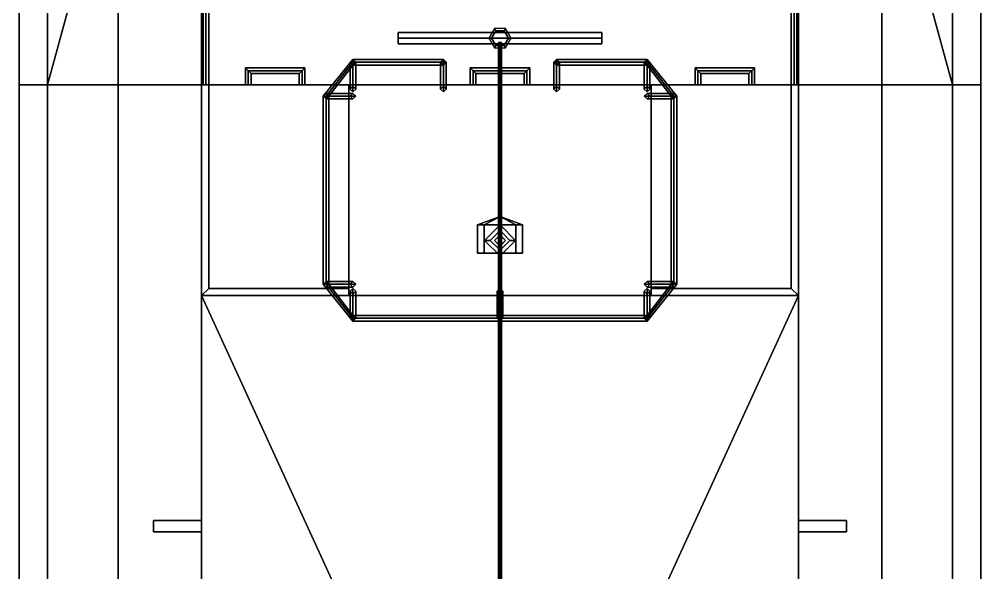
# Model space of a CAD drawing. Extents: x -3.4 to 3.4, y -22.9 to 23.6.
# Drawn here: x -3.4 to 3.4, y 7.05 to 10.96 of the extents above; entities that cross this region are included whole.
import ezdxf

# ---------------------------------------------------------------- set-up
doc = ezdxf.new("R2010")
doc.units = 0
doc.layers.get('0').update_dxf_attribs({"linetype": 'CONTINUOUS'})
doc.layers.add('SUPERSTRUCTURE', color=3, linetype='CONTINUOUS')

msp = doc.modelspace()

# ---------------------------------------------------------------- linework, layer by layer
for points in [[(-3.2, 22.79, 1.36), (-3.2, 10.5, 0.58), (-3.4, 10.5, 0.58), (-3.4, 22.79, 1.36)], [(-3.4, 22.79, 1.56), (-3.4, 10.5, 0.78), (-3.2, 10.5, 0.78), (-3.2, 22.79, 1.56)], [(-3.4, 22.79, 1.36), (-3.4, 10.5, 0.58), (-3.4, 10.5, 0.78), (-3.4, 22.79, 1.56)], [(-3.2, 22.79), (-3.2, 10.5), (-3.2, 10.5, 0.58), (-3.2, 22.79, 1.36)], [(-3.2, 22.79, 1.6), (-3.2, 10.5, 0.82), (-2.11, 10.5, 0.82), (-2.11, 22.79, 1.6)], [(-3.2, 10.5, -1.26), (-3.2, 10.5), (-3.2, 22.79)], [(-3.2, 22.79), (-2.7, 12.33, -1.51), (-3.2, 10.5, -1.26)], [(-3.2, 22.79, 1.56), (-3.2, 10.5, 0.78), (-3.2, 10.5, 0.82), (-3.2, 22.79, 1.6)], [(2.11, 22.79, 1.6), (2.11, 10.5, 0.82), (3.2, 10.5, 0.82), (3.2, 22.79, 1.6)], [(3.2, 22.79), (3.2, 10.5, -1.26), (2.7, 12.33, -1.51), (3.2, 22.79)], [(3.2, 10.5, 0.58), (3.2, 10.5), (3.2, 22.79), (3.2, 22.79, 1.36)], [(3.4, 22.79, 1.36), (3.4, 10.5, 0.58), (3.2, 10.5, 0.58), (3.2, 22.79, 1.36)], [(3.2, 22.79, 1.56), (3.2, 10.5, 0.78), (3.4, 10.5, 0.78), (3.4, 22.79, 1.56)], [(3.2, 22.79), (3.2, 10.5), (3.2, 10.5, -1.26), (3.2, 22.79)], [(3.2, 22.79, 1.6), (3.2, 10.5, 0.82), (3.2, 10.5, 0.78), (3.2, 22.79, 1.56)], [(3.4, 10.5, 0.78), (3.4, 10.5, 0.58), (3.4, 22.79, 1.36), (3.4, 22.79, 1.56)], [(-2.08, 10.5, 3.02), (-2.1, 10.5, 3.04), (-2.1, 15.14, 3.04), (-2.08, 15.14, 3.02)], [(-2.1, 10.5, 3.04), (-2.08, 10.5, 3.06), (-2.08, 15.14, 3.06), (-2.1, 15.14, 3.04)], [(-2.06, 10.5, 3.04), (-2.08, 10.5, 3.02), (-2.08, 15.14, 3.02), (-2.06, 15.14, 3.04)], [(-2.08, 10.5, 3.06), (-2.06, 10.5, 3.04), (-2.06, 15.14, 3.04), (-2.08, 15.14, 3.06)], [(2.08, 10.5, 3.02), (2.06, 10.5, 3.04), (2.06, 15.14, 3.04), (2.08, 15.14, 3.02)], [(2.06, 10.5, 3.04), (2.08, 10.5, 3.06), (2.08, 15.14, 3.06), (2.06, 15.14, 3.04)], [(2.1, 10.5, 3.04), (2.08, 10.5, 3.02), (2.08, 15.14, 3.02), (2.1, 15.14, 3.04)], [(2.08, 10.5, 3.06), (2.1, 10.5, 3.04), (2.1, 15.14, 3.04), (2.08, 15.14, 3.06)], [(-2.7, 12.33, -1.51), (-2.7, -7.18, -1.51), (-3.2, -7.19, -1.26), (-3.2, 10.5, -1.26)], [(2.7, 12.33, -1.51), (2.7, -7.18, -1.51), (-2.7, -7.18, -1.51), (-2.7, 12.33, -1.51)], [(3.2, 10.5, -1.26), (3.2, -7.19, -1.26), (2.7, -7.18, -1.51), (2.7, 12.33, -1.51)], [(-0.04, 10.8993, 2.13), (-0.08, 10.83, 2.13), (-0.06, 10.83, 8.07), (-0.03, 10.882, 8.07)], [(0.03, 10.882, 8.07), (-0.03, 10.882, 8.07), (-0.06, 10.83, 8.07), (0.06, 10.83, 8.07)], [(0.04, 10.8993, 2.13), (-0.04, 10.8993, 2.13), (-0.03, 10.882, 8.07), (0.03, 10.882, 8.07)], [(0.08, 10.83, 2.13), (0.04, 10.8993, 2.13), (0.03, 10.882, 8.07), (0.06, 10.83, 8.07)], [(0.72, 10.83, 6.98), (0.72, 10.87, 6.94), (-0.72, 10.87, 6.94), (-0.72, 10.83, 6.98)], [(0.72, 10.87, 6.94), (0.72, 10.83, 6.9), (-0.72, 10.83, 6.9), (-0.72, 10.87, 6.94)], [(-0.72, 10.83, 6.98), (-0.72, 10.87, 6.94), (-0.72, 10.83, 6.9), (-0.72, 10.79, 6.94)], [(0.72, 10.79, 6.94), (0.72, 10.83, 6.98), (-0.72, 10.83, 6.98), (-0.72, 10.79, 6.94)], [(0.72, 10.83, 6.9), (0.72, 10.79, 6.94), (-0.72, 10.79, 6.94), (-0.72, 10.83, 6.9)], [(-0.08, 10.83, 2.13), (-0.04, 10.7607, 2.13), (-0.03, 10.778, 8.07), (-0.06, 10.83, 8.07)], [(0.06, 10.83, 8.07), (-0.06, 10.83, 8.07), (-0.03, 10.778, 8.07), (0.03, 10.778, 8.07)], [(0.04, 10.7607, 2.13), (0.08, 10.83, 2.13), (0.06, 10.83, 8.07), (0.03, 10.778, 8.07)], [(0.72, 10.79, 6.94), (0.72, 10.83, 6.9), (0.72, 10.87, 6.94), (0.72, 10.83, 6.98)], [(-0.04, 10.7607, 2.13), (0.04, 10.7607, 2.13), (0.03, 10.778, 8.07), (-0.03, 10.778, 8.07)], [(0, 10.8, 7.27), (-0.01, 10.8, 7.26), (-0.01, 1.5, 4.4), (0, 1.5, 4.41)], [(-0.01, 10.8, 7.26), (0, 10.8, 7.25), (0, 1.5, 4.39), (-0.01, 1.5, 4.4)], [(0.01, 10.8, 7.26), (0, 10.8, 7.27), (0, 1.5, 4.41), (0.01, 1.5, 4.4)], [(0, 10.8, 7.25), (0.01, 10.8, 7.26), (0.01, 1.5, 4.4), (0, 1.5, 4.39)], [(-1.04, 10.66, 4.65), (-1.04, 10.68, 4.63), (-1.25, 10.42, 4.63), (-1.23, 10.42, 4.65)], [(-1.04, 10.68, 4.63), (-1.04, 10.66, 4.61), (-1.23, 10.42, 4.61), (-1.25, 10.42, 4.63)], [(-1.04, 10.66, 5.11), (-1.04, 10.68, 5.09), (-1.25, 10.42, 5.09), (-1.23, 10.42, 5.11)], [(-1.04, 10.68, 5.09), (-1.04, 10.66, 5.07), (-1.23, 10.42, 5.07), (-1.25, 10.42, 5.09)], [(-1.04, 10.68, 4.31), (-1.06, 10.66, 4.31), (-1.06, 10.66, 5.09), (-1.04, 10.68, 5.09)], [(-1.04, 10.49, 4.03), (-1.06, 10.47, 4.03), (-1.06, 10.66, 4.31), (-1.04, 10.68, 4.31)], [(-1.02, 10.66, 4.31), (-1.04, 10.68, 4.31), (-1.04, 10.68, 5.09), (-1.02, 10.66, 5.09)], [(-0.42, 10.66, 4.65), (-0.4, 10.68, 4.63), (-1.04, 10.68, 4.63), (-1.04, 10.66, 4.65)], [(-0.4, 10.68, 4.63), (-0.42, 10.66, 4.61), (-1.04, 10.66, 4.61), (-1.04, 10.68, 4.63)], [(-1.02, 10.47, 4.03), (-1.04, 10.49, 4.03), (-1.04, 10.68, 4.31), (-1.02, 10.66, 4.31)], [(-0.38, 10.66, 5.11), (-0.4, 10.68, 5.09), (-1.04, 10.68, 5.09), (-1.04, 10.66, 5.11)], [(-0.4, 10.68, 5.09), (-0.42, 10.66, 5.07), (-1.04, 10.66, 5.07), (-1.04, 10.68, 5.09)], [(-0.4, 10.68, 4.31), (-0.42, 10.66, 4.31), (-0.42, 10.66, 5.07), (-0.4, 10.68, 5.09)], [(-0.4, 10.49, 4.03), (-0.42, 10.47, 4.03), (-0.42, 10.66, 4.31), (-0.4, 10.68, 4.31)], [(-0.38, 10.66, 4.31), (-0.4, 10.68, 4.31), (-0.4, 10.68, 5.09), (-0.38, 10.66, 5.11)], [(-0.38, 10.47, 4.03), (-0.4, 10.49, 4.03), (-0.4, 10.68, 4.31), (-0.38, 10.66, 4.31)], [(0.4, 10.68, 4.31), (0.38, 10.66, 4.31), (0.38, 10.66, 5.11), (0.4, 10.68, 5.09)], [(0.4, 10.49, 4.03), (0.38, 10.47, 4.03), (0.38, 10.66, 4.31), (0.4, 10.68, 4.31)], [(1.04, 10.66, 5.11), (1.04, 10.68, 5.09), (0.4, 10.68, 5.09), (0.38, 10.66, 5.11)], [(0.42, 10.66, 4.31), (0.4, 10.68, 4.31), (0.4, 10.68, 5.09), (0.42, 10.66, 5.07)], [(1.04, 10.66, 4.65), (1.04, 10.68, 4.63), (0.4, 10.68, 4.63), (0.42, 10.66, 4.65)], [(1.04, 10.68, 4.63), (1.04, 10.66, 4.61), (0.42, 10.66, 4.61), (0.4, 10.68, 4.63)], [(0.42, 10.47, 4.03), (0.4, 10.49, 4.03), (0.4, 10.68, 4.31), (0.42, 10.66, 4.31)], [(1.04, 10.68, 5.09), (1.04, 10.66, 5.07), (0.42, 10.66, 5.07), (0.4, 10.68, 5.09)], [(1.04, 10.68, 4.31), (1.02, 10.66, 4.31), (1.02, 10.66, 5.09), (1.04, 10.68, 5.09)], [(1.04, 10.49, 4.03), (1.02, 10.47, 4.03), (1.02, 10.66, 4.31), (1.04, 10.68, 4.31)], [(1.06, 10.66, 4.31), (1.04, 10.68, 4.31), (1.04, 10.68, 5.09), (1.06, 10.66, 5.09)], [(1.04, 10.66, 4.61), (1.04, 10.68, 4.63), (1.25, 10.42, 4.63), (1.23, 10.42, 4.61)], [(1.04, 10.68, 4.63), (1.04, 10.66, 4.65), (1.23, 10.42, 4.65), (1.25, 10.42, 4.63)], [(1.06, 10.47, 4.03), (1.04, 10.49, 4.03), (1.04, 10.68, 4.31), (1.06, 10.66, 4.31)], [(1.04, 10.66, 5.07), (1.04, 10.68, 5.09), (1.25, 10.42, 5.09), (1.23, 10.42, 5.07)], [(1.04, 10.68, 5.09), (1.04, 10.66, 5.11), (1.23, 10.42, 5.11), (1.25, 10.42, 5.09)], [(-1.4, 10.6, 2.55), (-1.38, 10.62, 2.53), (-1.8, 10.62, 2.53), (-1.78, 10.6, 2.55)], [(-1.38, 10.62, 2.53), (-1.4, 10.6, 2.51), (-1.78, 10.6, 2.51), (-1.8, 10.62, 2.53)], [(-1.78, 10.6, 2.55), (-1.8, 10.62, 2.53), (-1.8, 10.5, 2.53), (-1.78, 10.5, 2.55)], [(-1.8, 10.62, 2.53), (-1.78, 10.6, 2.51), (-1.78, 10.5, 2.51), (-1.8, 10.5, 2.53)], [(-1.78, 10.6, 2.35), (-1.8, 10.62, 2.33), (-1.8, 10.5, 2.33), (-1.78, 10.5, 2.35)], [(-1.8, 10.62, 2.33), (-1.78, 10.6, 2.31), (-1.78, 10.5, 2.31), (-1.8, 10.5, 2.33)], [(-1.4, 10.6, 2.35), (-1.38, 10.62, 2.33), (-1.8, 10.62, 2.33), (-1.78, 10.6, 2.35)], [(-1.38, 10.62, 2.33), (-1.4, 10.6, 2.31), (-1.78, 10.6, 2.31), (-1.8, 10.62, 2.33)], [(-1.78, 10.6, 2.75), (-1.8, 10.62, 2.73), (-1.8, 10.5, 2.73), (-1.78, 10.5, 2.75)], [(-1.8, 10.62, 2.73), (-1.78, 10.6, 2.71), (-1.78, 10.5, 2.71), (-1.8, 10.5, 2.73)], [(-1.4, 10.6, 2.75), (-1.38, 10.62, 2.73), (-1.8, 10.62, 2.73), (-1.78, 10.6, 2.75)], [(-1.38, 10.62, 2.73), (-1.4, 10.6, 2.71), (-1.78, 10.6, 2.71), (-1.8, 10.62, 2.73)], [(-1.4, 10.6, 2.51), (-1.38, 10.62, 2.53), (-1.38, 10.5, 2.53), (-1.4, 10.5, 2.51)], [(-1.38, 10.62, 2.53), (-1.4, 10.6, 2.55), (-1.4, 10.5, 2.55), (-1.38, 10.5, 2.53)], [(-1.4, 10.6, 2.31), (-1.38, 10.62, 2.33), (-1.38, 10.5, 2.33), (-1.4, 10.5, 2.31)], [(-1.38, 10.62, 2.33), (-1.4, 10.6, 2.35), (-1.4, 10.5, 2.35), (-1.38, 10.5, 2.33)], [(-1.4, 10.6, 2.71), (-1.38, 10.62, 2.73), (-1.38, 10.5, 2.73), (-1.4, 10.5, 2.71)], [(-1.38, 10.62, 2.73), (-1.4, 10.6, 2.75), (-1.4, 10.5, 2.75), (-1.38, 10.5, 2.73)], [(-1.04, 10.66, 4.61), (-1.04, 10.64, 4.63), (-1.21, 10.42, 4.63), (-1.23, 10.42, 4.61)], [(-1.04, 10.64, 4.63), (-1.04, 10.66, 4.65), (-1.23, 10.42, 4.65), (-1.21, 10.42, 4.63)], [(-1.04, 10.66, 5.07), (-1.04, 10.64, 5.09), (-1.21, 10.42, 5.09), (-1.23, 10.42, 5.07)], [(-1.04, 10.64, 5.09), (-1.04, 10.66, 5.11), (-1.23, 10.42, 5.11), (-1.21, 10.42, 5.09)], [(-1.06, 10.66, 4.31), (-1.04, 10.64, 4.31), (-1.04, 10.64, 5.09), (-1.06, 10.66, 5.09)], [(-1.06, 10.47, 4.03), (-1.04, 10.45, 4.03), (-1.04, 10.64, 4.31), (-1.06, 10.66, 4.31)], [(-1.04, 10.64, 4.31), (-1.02, 10.66, 4.31), (-1.02, 10.66, 5.09), (-1.04, 10.64, 5.09)], [(-0.42, 10.66, 4.61), (-0.4, 10.64, 4.63), (-1.04, 10.64, 4.63), (-1.04, 10.66, 4.61)], [(-0.4, 10.64, 4.63), (-0.42, 10.66, 4.65), (-1.04, 10.66, 4.65), (-1.04, 10.64, 4.63)], [(-1.04, 10.45, 4.03), (-1.02, 10.47, 4.03), (-1.02, 10.66, 4.31), (-1.04, 10.64, 4.31)], [(-0.42, 10.66, 5.07), (-0.4, 10.64, 5.09), (-1.04, 10.64, 5.09), (-1.04, 10.66, 5.07)], [(-0.4, 10.64, 5.09), (-0.38, 10.66, 5.11), (-1.04, 10.66, 5.11), (-1.04, 10.64, 5.09)], [(-0.42, 10.66, 4.31), (-0.4, 10.64, 4.31), (-0.4, 10.64, 5.09), (-0.42, 10.66, 5.07)], [(-0.42, 10.47, 4.03), (-0.4, 10.45, 4.03), (-0.4, 10.64, 4.31), (-0.42, 10.66, 4.31)], [(-0.4, 10.64, 4.31), (-0.38, 10.66, 4.31), (-0.38, 10.66, 5.11), (-0.4, 10.64, 5.09)], [(-0.4, 10.45, 4.03), (-0.38, 10.47, 4.03), (-0.38, 10.66, 4.31), (-0.4, 10.64, 4.31)], [(0.21, 10.62, 2.53), (0.19, 10.6, 2.51), (-0.19, 10.6, 2.51), (-0.21, 10.62, 2.53)], [(-0.21, 10.62, 2.53), (-0.19, 10.6, 2.51), (-0.19, 10.5, 2.51), (-0.21, 10.5, 2.53)], [(0.21, 10.62, 2.33), (0.19, 10.6, 2.31), (-0.19, 10.6, 2.31), (-0.21, 10.62, 2.33)], [(0.19, 10.6, 2.35), (0.21, 10.62, 2.33), (-0.21, 10.62, 2.33), (-0.19, 10.6, 2.35)], [(-0.21, 10.62, 2.33), (-0.19, 10.6, 2.31), (-0.19, 10.5, 2.31), (-0.21, 10.5, 2.33)], [(-0.19, 10.6, 2.35), (-0.21, 10.62, 2.33), (-0.21, 10.5, 2.33), (-0.19, 10.5, 2.35)], [(0.21, 10.62, 2.73), (0.19, 10.6, 2.71), (-0.19, 10.6, 2.71), (-0.21, 10.62, 2.73)], [(0.19, 10.6, 2.75), (0.21, 10.62, 2.73), (-0.21, 10.62, 2.73), (-0.19, 10.6, 2.75)], [(0.19, 10.6, 2.55), (0.21, 10.62, 2.53), (-0.21, 10.62, 2.53), (-0.19, 10.6, 2.55)], [(-0.21, 10.62, 2.73), (-0.19, 10.6, 2.71), (-0.19, 10.5, 2.71), (-0.21, 10.5, 2.73)], [(-0.19, 10.6, 2.75), (-0.21, 10.62, 2.73), (-0.21, 10.5, 2.73), (-0.19, 10.5, 2.75)], [(-0.19, 10.6, 2.55), (-0.21, 10.62, 2.53), (-0.21, 10.5, 2.53), (-0.19, 10.5, 2.55)], [(-0.21, 10.62, 3.13), (-0.19, 10.6, 3.11), (-0.19, 10.5, 3.11), (-0.21, 10.5, 3.13)], [(0.21, 10.62, 3.13), (0.19, 10.6, 3.11), (-0.19, 10.6, 3.11), (-0.21, 10.62, 3.13)], [(-0.19, 10.6, 2.95), (-0.21, 10.62, 2.93), (-0.21, 10.5, 2.93), (-0.19, 10.5, 2.95)], [(-0.21, 10.62, 2.93), (-0.19, 10.6, 2.91), (-0.19, 10.5, 2.91), (-0.21, 10.5, 2.93)], [(0.19, 10.6, 2.95), (0.21, 10.62, 2.93), (-0.21, 10.62, 2.93), (-0.19, 10.6, 2.95)], [(0.21, 10.62, 2.93), (0.19, 10.6, 2.91), (-0.19, 10.6, 2.91), (-0.21, 10.62, 2.93)], [(-0.19, 10.6, 3.15), (-0.21, 10.62, 3.13), (-0.21, 10.5, 3.13), (-0.19, 10.5, 3.15)], [(-0.19, 10.6, 3.35), (-0.21, 10.62, 3.33), (-0.21, 10.5, 3.33), (-0.19, 10.5, 3.35)], [(-0.21, 10.62, 3.33), (-0.19, 10.6, 3.31), (-0.19, 10.5, 3.31), (-0.21, 10.5, 3.33)], [(0.19, 10.6, 3.15), (0.21, 10.62, 3.13), (-0.21, 10.62, 3.13), (-0.19, 10.6, 3.15)], [(0.19, 10.6, 3.35), (0.21, 10.62, 3.33), (-0.21, 10.62, 3.33), (-0.19, 10.6, 3.35)], [(0.21, 10.62, 3.33), (0.19, 10.6, 3.31), (-0.19, 10.6, 3.31), (-0.21, 10.62, 3.33)], [(0.21, 10.62, 3.93), (0.19, 10.6, 3.91), (-0.19, 10.6, 3.91), (-0.21, 10.62, 3.93)], [(0.19, 10.6, 3.95), (0.21, 10.62, 3.93), (-0.21, 10.62, 3.93), (-0.19, 10.6, 3.95)], [(0.19, 10.6, 3.75), (0.21, 10.62, 3.73), (-0.21, 10.62, 3.73), (-0.19, 10.6, 3.75)], [(-0.21, 10.62, 3.93), (-0.19, 10.6, 3.91), (-0.19, 10.5, 3.91), (-0.21, 10.5, 3.93)], [(-0.19, 10.6, 3.95), (-0.21, 10.62, 3.93), (-0.21, 10.5, 3.93), (-0.19, 10.5, 3.95)], [(-0.19, 10.6, 3.75), (-0.21, 10.62, 3.73), (-0.21, 10.5, 3.73), (-0.19, 10.5, 3.75)], [(0.21, 10.62, 3.53), (0.19, 10.6, 3.51), (-0.19, 10.6, 3.51), (-0.21, 10.62, 3.53)], [(0.19, 10.6, 3.55), (0.21, 10.62, 3.53), (-0.21, 10.62, 3.53), (-0.19, 10.6, 3.55)], [(-0.21, 10.62, 3.53), (-0.19, 10.6, 3.51), (-0.19, 10.5, 3.51), (-0.21, 10.5, 3.53)], [(-0.19, 10.6, 3.55), (-0.21, 10.62, 3.53), (-0.21, 10.5, 3.53), (-0.19, 10.5, 3.55)], [(0.21, 10.62, 3.73), (0.19, 10.6, 3.71), (-0.19, 10.6, 3.71), (-0.21, 10.62, 3.73)], [(-0.21, 10.62, 3.73), (-0.19, 10.6, 3.71), (-0.19, 10.5, 3.71), (-0.21, 10.5, 3.73)], [(0.19, 10.6, 2.51), (0.21, 10.62, 2.53), (0.21, 10.5, 2.53), (0.19, 10.5, 2.51)], [(0.21, 10.62, 2.33), (0.19, 10.6, 2.35), (0.19, 10.5, 2.35), (0.21, 10.5, 2.33)], [(0.19, 10.6, 2.31), (0.21, 10.62, 2.33), (0.21, 10.5, 2.33), (0.19, 10.5, 2.31)], [(0.21, 10.62, 2.73), (0.19, 10.6, 2.75), (0.19, 10.5, 2.75), (0.21, 10.5, 2.73)], [(0.19, 10.6, 2.71), (0.21, 10.62, 2.73), (0.21, 10.5, 2.73), (0.19, 10.5, 2.71)], [(0.21, 10.62, 2.53), (0.19, 10.6, 2.55), (0.19, 10.5, 2.55), (0.21, 10.5, 2.53)], [(0.19, 10.6, 3.11), (0.21, 10.62, 3.13), (0.21, 10.5, 3.13), (0.19, 10.5, 3.11)], [(0.19, 10.6, 2.91), (0.21, 10.62, 2.93), (0.21, 10.5, 2.93), (0.19, 10.5, 2.91)], [(0.21, 10.62, 2.93), (0.19, 10.6, 2.95), (0.19, 10.5, 2.95), (0.21, 10.5, 2.93)], [(0.21, 10.62, 3.13), (0.19, 10.6, 3.15), (0.19, 10.5, 3.15), (0.21, 10.5, 3.13)], [(0.19, 10.6, 3.31), (0.21, 10.62, 3.33), (0.21, 10.5, 3.33), (0.19, 10.5, 3.31)], [(0.21, 10.62, 3.33), (0.19, 10.6, 3.35), (0.19, 10.5, 3.35), (0.21, 10.5, 3.33)], [(0.21, 10.62, 3.93), (0.19, 10.6, 3.95), (0.19, 10.5, 3.95), (0.21, 10.5, 3.93)], [(0.19, 10.6, 3.91), (0.21, 10.62, 3.93), (0.21, 10.5, 3.93), (0.19, 10.5, 3.91)], [(0.21, 10.62, 3.73), (0.19, 10.6, 3.75), (0.19, 10.5, 3.75), (0.21, 10.5, 3.73)], [(0.21, 10.62, 3.53), (0.19, 10.6, 3.55), (0.19, 10.5, 3.55), (0.21, 10.5, 3.53)], [(0.19, 10.6, 3.51), (0.21, 10.62, 3.53), (0.21, 10.5, 3.53), (0.19, 10.5, 3.51)], [(0.19, 10.6, 3.71), (0.21, 10.62, 3.73), (0.21, 10.5, 3.73), (0.19, 10.5, 3.71)], [(0.38, 10.66, 4.31), (0.4, 10.64, 4.31), (0.4, 10.64, 5.09), (0.38, 10.66, 5.11)], [(0.38, 10.47, 4.03), (0.4, 10.45, 4.03), (0.4, 10.64, 4.31), (0.38, 10.66, 4.31)], [(1.04, 10.64, 5.09), (1.04, 10.66, 5.11), (0.38, 10.66, 5.11), (0.4, 10.64, 5.09)], [(0.4, 10.64, 4.31), (0.42, 10.66, 4.31), (0.42, 10.66, 5.07), (0.4, 10.64, 5.09)], [(1.04, 10.66, 4.61), (1.04, 10.64, 4.63), (0.4, 10.64, 4.63), (0.42, 10.66, 4.61)], [(1.04, 10.64, 4.63), (1.04, 10.66, 4.65), (0.42, 10.66, 4.65), (0.4, 10.64, 4.63)], [(0.4, 10.45, 4.03), (0.42, 10.47, 4.03), (0.42, 10.66, 4.31), (0.4, 10.64, 4.31)], [(1.04, 10.66, 5.07), (1.04, 10.64, 5.09), (0.4, 10.64, 5.09), (0.42, 10.66, 5.07)], [(1.02, 10.66, 4.31), (1.04, 10.64, 4.31), (1.04, 10.64, 5.09), (1.02, 10.66, 5.09)], [(1.02, 10.47, 4.03), (1.04, 10.45, 4.03), (1.04, 10.64, 4.31), (1.02, 10.66, 4.31)], [(1.04, 10.64, 4.31), (1.06, 10.66, 4.31), (1.06, 10.66, 5.09), (1.04, 10.64, 5.09)], [(1.04, 10.66, 4.65), (1.04, 10.64, 4.63), (1.21, 10.42, 4.63), (1.23, 10.42, 4.65)], [(1.04, 10.64, 4.63), (1.04, 10.66, 4.61), (1.23, 10.42, 4.61), (1.21, 10.42, 4.63)], [(1.04, 10.45, 4.03), (1.06, 10.47, 4.03), (1.06, 10.66, 4.31), (1.04, 10.64, 4.31)], [(1.04, 10.66, 5.11), (1.04, 10.64, 5.09), (1.21, 10.42, 5.09), (1.23, 10.42, 5.11)], [(1.04, 10.64, 5.09), (1.04, 10.66, 5.07), (1.23, 10.42, 5.07), (1.21, 10.42, 5.09)], [(1.4, 10.6, 2.55), (1.38, 10.62, 2.53), (1.38, 10.5, 2.53), (1.4, 10.5, 2.55)], [(1.38, 10.62, 2.53), (1.4, 10.6, 2.51), (1.4, 10.5, 2.51), (1.38, 10.5, 2.53)], [(1.78, 10.6, 2.55), (1.8, 10.62, 2.53), (1.38, 10.62, 2.53), (1.4, 10.6, 2.55)], [(1.8, 10.62, 2.53), (1.78, 10.6, 2.51), (1.4, 10.6, 2.51), (1.38, 10.62, 2.53)], [(1.78, 10.6, 2.35), (1.8, 10.62, 2.33), (1.38, 10.62, 2.33), (1.4, 10.6, 2.35)], [(1.8, 10.62, 2.33), (1.78, 10.6, 2.31), (1.4, 10.6, 2.31), (1.38, 10.62, 2.33)], [(1.4, 10.6, 2.35), (1.38, 10.62, 2.33), (1.38, 10.5, 2.33), (1.4, 10.5, 2.35)], [(1.38, 10.62, 2.33), (1.4, 10.6, 2.31), (1.4, 10.5, 2.31), (1.38, 10.5, 2.33)], [(1.78, 10.6, 2.75), (1.8, 10.62, 2.73), (1.38, 10.62, 2.73), (1.4, 10.6, 2.75)], [(1.8, 10.62, 2.73), (1.78, 10.6, 2.71), (1.4, 10.6, 2.71), (1.38, 10.62, 2.73)], [(1.4, 10.6, 2.75), (1.38, 10.62, 2.73), (1.38, 10.5, 2.73), (1.4, 10.5, 2.75)], [(1.38, 10.62, 2.73), (1.4, 10.6, 2.71), (1.4, 10.5, 2.71), (1.38, 10.5, 2.73)], [(1.78, 10.6, 2.51), (1.8, 10.62, 2.53), (1.8, 10.5, 2.53), (1.78, 10.5, 2.51)], [(1.8, 10.62, 2.53), (1.78, 10.6, 2.55), (1.78, 10.5, 2.55), (1.8, 10.5, 2.53)], [(1.78, 10.6, 2.31), (1.8, 10.62, 2.33), (1.8, 10.5, 2.33), (1.78, 10.5, 2.31)], [(1.8, 10.62, 2.33), (1.78, 10.6, 2.35), (1.78, 10.5, 2.35), (1.8, 10.5, 2.33)], [(1.78, 10.6, 2.71), (1.8, 10.62, 2.73), (1.8, 10.5, 2.73), (1.78, 10.5, 2.71)], [(1.8, 10.62, 2.73), (1.78, 10.6, 2.75), (1.78, 10.5, 2.75), (1.8, 10.5, 2.73)], [(-1.42, 10.58, 2.53), (-1.4, 10.6, 2.55), (-1.78, 10.6, 2.55), (-1.76, 10.58, 2.53)], [(-1.4, 10.6, 2.51), (-1.42, 10.58, 2.53), (-1.76, 10.58, 2.53), (-1.78, 10.6, 2.51)], [(-1.76, 10.58, 2.53), (-1.78, 10.6, 2.55), (-1.78, 10.5, 2.55), (-1.76, 10.5, 2.53)], [(-1.78, 10.6, 2.51), (-1.76, 10.58, 2.53), (-1.76, 10.5, 2.53), (-1.78, 10.5, 2.51)], [(-1.76, 10.58, 2.33), (-1.78, 10.6, 2.35), (-1.78, 10.5, 2.35), (-1.76, 10.5, 2.33)], [(-1.78, 10.6, 2.31), (-1.76, 10.58, 2.33), (-1.76, 10.5, 2.33), (-1.78, 10.5, 2.31)], [(-1.42, 10.58, 2.33), (-1.4, 10.6, 2.35), (-1.78, 10.6, 2.35), (-1.76, 10.58, 2.33)], [(-1.4, 10.6, 2.31), (-1.42, 10.58, 2.33), (-1.76, 10.58, 2.33), (-1.78, 10.6, 2.31)], [(-1.76, 10.58, 2.73), (-1.78, 10.6, 2.75), (-1.78, 10.5, 2.75), (-1.76, 10.5, 2.73)], [(-1.78, 10.6, 2.71), (-1.76, 10.58, 2.73), (-1.76, 10.5, 2.73), (-1.78, 10.5, 2.71)], [(-1.42, 10.58, 2.73), (-1.4, 10.6, 2.75), (-1.78, 10.6, 2.75), (-1.76, 10.58, 2.73)], [(-1.4, 10.6, 2.71), (-1.42, 10.58, 2.73), (-1.76, 10.58, 2.73), (-1.78, 10.6, 2.71)], [(-1.42, 10.58, 2.53), (-1.4, 10.6, 2.51), (-1.4, 10.5, 2.51), (-1.42, 10.5, 2.53)], [(-1.4, 10.6, 2.55), (-1.42, 10.58, 2.53), (-1.42, 10.5, 2.53), (-1.4, 10.5, 2.55)], [(-1.42, 10.58, 2.33), (-1.4, 10.6, 2.31), (-1.4, 10.5, 2.31), (-1.42, 10.5, 2.33)], [(-1.4, 10.6, 2.35), (-1.42, 10.58, 2.33), (-1.42, 10.5, 2.33), (-1.4, 10.5, 2.35)], [(-1.42, 10.58, 2.73), (-1.4, 10.6, 2.71), (-1.4, 10.5, 2.71), (-1.42, 10.5, 2.73)], [(-1.4, 10.6, 2.75), (-1.42, 10.58, 2.73), (-1.42, 10.5, 2.73), (-1.4, 10.5, 2.75)], [(0.19, 10.6, 2.51), (0.17, 10.58, 2.53), (-0.17, 10.58, 2.53), (-0.19, 10.6, 2.51)], [(-0.19, 10.6, 2.51), (-0.17, 10.58, 2.53), (-0.17, 10.5, 2.53), (-0.19, 10.5, 2.51)], [(0.19, 10.6, 2.31), (0.17, 10.58, 2.33), (-0.17, 10.58, 2.33), (-0.19, 10.6, 2.31)], [(0.17, 10.58, 2.33), (0.19, 10.6, 2.35), (-0.19, 10.6, 2.35), (-0.17, 10.58, 2.33)], [(-0.19, 10.6, 2.31), (-0.17, 10.58, 2.33), (-0.17, 10.5, 2.33), (-0.19, 10.5, 2.31)], [(-0.17, 10.58, 2.33), (-0.19, 10.6, 2.35), (-0.19, 10.5, 2.35), (-0.17, 10.5, 2.33)], [(0.19, 10.6, 2.71), (0.17, 10.58, 2.73), (-0.17, 10.58, 2.73), (-0.19, 10.6, 2.71)], [(0.17, 10.58, 2.73), (0.19, 10.6, 2.75), (-0.19, 10.6, 2.75), (-0.17, 10.58, 2.73)], [(0.17, 10.58, 2.53), (0.19, 10.6, 2.55), (-0.19, 10.6, 2.55), (-0.17, 10.58, 2.53)], [(-0.19, 10.6, 2.71), (-0.17, 10.58, 2.73), (-0.17, 10.5, 2.73), (-0.19, 10.5, 2.71)], [(-0.17, 10.58, 2.73), (-0.19, 10.6, 2.75), (-0.19, 10.5, 2.75), (-0.17, 10.5, 2.73)], [(-0.17, 10.58, 2.53), (-0.19, 10.6, 2.55), (-0.19, 10.5, 2.55), (-0.17, 10.5, 2.53)], [(-0.19, 10.6, 3.11), (-0.17, 10.58, 3.13), (-0.17, 10.5, 3.13), (-0.19, 10.5, 3.11)], [(0.19, 10.6, 3.11), (0.17, 10.58, 3.13), (-0.17, 10.58, 3.13), (-0.19, 10.6, 3.11)], [(-0.17, 10.58, 2.93), (-0.19, 10.6, 2.95), (-0.19, 10.5, 2.95), (-0.17, 10.5, 2.93)], [(-0.19, 10.6, 2.91), (-0.17, 10.58, 2.93), (-0.17, 10.5, 2.93), (-0.19, 10.5, 2.91)], [(0.17, 10.58, 2.93), (0.19, 10.6, 2.95), (-0.19, 10.6, 2.95), (-0.17, 10.58, 2.93)], [(0.19, 10.6, 2.91), (0.17, 10.58, 2.93), (-0.17, 10.58, 2.93), (-0.19, 10.6, 2.91)], [(-0.17, 10.58, 3.13), (-0.19, 10.6, 3.15), (-0.19, 10.5, 3.15), (-0.17, 10.5, 3.13)], [(-0.17, 10.58, 3.33), (-0.19, 10.6, 3.35), (-0.19, 10.5, 3.35), (-0.17, 10.5, 3.33)], [(-0.19, 10.6, 3.31), (-0.17, 10.58, 3.33), (-0.17, 10.5, 3.33), (-0.19, 10.5, 3.31)], [(0.17, 10.58, 3.13), (0.19, 10.6, 3.15), (-0.19, 10.6, 3.15), (-0.17, 10.58, 3.13)], [(0.17, 10.58, 3.33), (0.19, 10.6, 3.35), (-0.19, 10.6, 3.35), (-0.17, 10.58, 3.33)], [(0.19, 10.6, 3.31), (0.17, 10.58, 3.33), (-0.17, 10.58, 3.33), (-0.19, 10.6, 3.31)], [(0.19, 10.6, 3.91), (0.17, 10.58, 3.93), (-0.17, 10.58, 3.93), (-0.19, 10.6, 3.91)], [(0.17, 10.58, 3.93), (0.19, 10.6, 3.95), (-0.19, 10.6, 3.95), (-0.17, 10.58, 3.93)], [(0.17, 10.58, 3.73), (0.19, 10.6, 3.75), (-0.19, 10.6, 3.75), (-0.17, 10.58, 3.73)], [(-0.19, 10.6, 3.91), (-0.17, 10.58, 3.93), (-0.17, 10.5, 3.93), (-0.19, 10.5, 3.91)], [(-0.17, 10.58, 3.93), (-0.19, 10.6, 3.95), (-0.19, 10.5, 3.95), (-0.17, 10.5, 3.93)], [(-0.17, 10.58, 3.73), (-0.19, 10.6, 3.75), (-0.19, 10.5, 3.75), (-0.17, 10.5, 3.73)], [(0.19, 10.6, 3.51), (0.17, 10.58, 3.53), (-0.17, 10.58, 3.53), (-0.19, 10.6, 3.51)], [(0.17, 10.58, 3.53), (0.19, 10.6, 3.55), (-0.19, 10.6, 3.55), (-0.17, 10.58, 3.53)], [(-0.19, 10.6, 3.51), (-0.17, 10.58, 3.53), (-0.17, 10.5, 3.53), (-0.19, 10.5, 3.51)], [(-0.17, 10.58, 3.53), (-0.19, 10.6, 3.55), (-0.19, 10.5, 3.55), (-0.17, 10.5, 3.53)], [(0.19, 10.6, 3.71), (0.17, 10.58, 3.73), (-0.17, 10.58, 3.73), (-0.19, 10.6, 3.71)], [(-0.19, 10.6, 3.71), (-0.17, 10.58, 3.73), (-0.17, 10.5, 3.73), (-0.19, 10.5, 3.71)], [(0.17, 10.58, 2.53), (0.19, 10.6, 2.51), (0.19, 10.5, 2.51), (0.17, 10.5, 2.53)], [(0.19, 10.6, 2.35), (0.17, 10.58, 2.33), (0.17, 10.5, 2.33), (0.19, 10.5, 2.35)], [(0.17, 10.58, 2.33), (0.19, 10.6, 2.31), (0.19, 10.5, 2.31), (0.17, 10.5, 2.33)], [(0.19, 10.6, 2.75), (0.17, 10.58, 2.73), (0.17, 10.5, 2.73), (0.19, 10.5, 2.75)], [(0.17, 10.58, 2.73), (0.19, 10.6, 2.71), (0.19, 10.5, 2.71), (0.17, 10.5, 2.73)], [(0.19, 10.6, 2.55), (0.17, 10.58, 2.53), (0.17, 10.5, 2.53), (0.19, 10.5, 2.55)], [(0.17, 10.58, 3.13), (0.19, 10.6, 3.11), (0.19, 10.5, 3.11), (0.17, 10.5, 3.13)], [(0.17, 10.58, 2.93), (0.19, 10.6, 2.91), (0.19, 10.5, 2.91), (0.17, 10.5, 2.93)], [(0.19, 10.6, 2.95), (0.17, 10.58, 2.93), (0.17, 10.5, 2.93), (0.19, 10.5, 2.95)], [(0.19, 10.6, 3.15), (0.17, 10.58, 3.13), (0.17, 10.5, 3.13), (0.19, 10.5, 3.15)], [(0.17, 10.58, 3.33), (0.19, 10.6, 3.31), (0.19, 10.5, 3.31), (0.17, 10.5, 3.33)], [(0.19, 10.6, 3.35), (0.17, 10.58, 3.33), (0.17, 10.5, 3.33), (0.19, 10.5, 3.35)], [(0.19, 10.6, 3.95), (0.17, 10.58, 3.93), (0.17, 10.5, 3.93), (0.19, 10.5, 3.95)], [(0.17, 10.58, 3.93), (0.19, 10.6, 3.91), (0.19, 10.5, 3.91), (0.17, 10.5, 3.93)], [(0.19, 10.6, 3.75), (0.17, 10.58, 3.73), (0.17, 10.5, 3.73), (0.19, 10.5, 3.75)], [(0.19, 10.6, 3.55), (0.17, 10.58, 3.53), (0.17, 10.5, 3.53), (0.19, 10.5, 3.55)], [(0.17, 10.58, 3.53), (0.19, 10.6, 3.51), (0.19, 10.5, 3.51), (0.17, 10.5, 3.53)], [(0.17, 10.58, 3.73), (0.19, 10.6, 3.71), (0.19, 10.5, 3.71), (0.17, 10.5, 3.73)], [(1.42, 10.58, 2.53), (1.4, 10.6, 2.55), (1.4, 10.5, 2.55), (1.42, 10.5, 2.53)], [(1.4, 10.6, 2.51), (1.42, 10.58, 2.53), (1.42, 10.5, 2.53), (1.4, 10.5, 2.51)], [(1.76, 10.58, 2.53), (1.78, 10.6, 2.55), (1.4, 10.6, 2.55), (1.42, 10.58, 2.53)], [(1.78, 10.6, 2.51), (1.76, 10.58, 2.53), (1.42, 10.58, 2.53), (1.4, 10.6, 2.51)], [(1.76, 10.58, 2.33), (1.78, 10.6, 2.35), (1.4, 10.6, 2.35), (1.42, 10.58, 2.33)], [(1.78, 10.6, 2.31), (1.76, 10.58, 2.33), (1.42, 10.58, 2.33), (1.4, 10.6, 2.31)], [(1.42, 10.58, 2.33), (1.4, 10.6, 2.35), (1.4, 10.5, 2.35), (1.42, 10.5, 2.33)], [(1.4, 10.6, 2.31), (1.42, 10.58, 2.33), (1.42, 10.5, 2.33), (1.4, 10.5, 2.31)], [(1.76, 10.58, 2.73), (1.78, 10.6, 2.75), (1.4, 10.6, 2.75), (1.42, 10.58, 2.73)], [(1.78, 10.6, 2.71), (1.76, 10.58, 2.73), (1.42, 10.58, 2.73), (1.4, 10.6, 2.71)], [(1.42, 10.58, 2.73), (1.4, 10.6, 2.75), (1.4, 10.5, 2.75), (1.42, 10.5, 2.73)], [(1.4, 10.6, 2.71), (1.42, 10.58, 2.73), (1.42, 10.5, 2.73), (1.4, 10.5, 2.71)], [(1.76, 10.58, 2.53), (1.78, 10.6, 2.51), (1.78, 10.5, 2.51), (1.76, 10.5, 2.53)], [(1.78, 10.6, 2.55), (1.76, 10.58, 2.53), (1.76, 10.5, 2.53), (1.78, 10.5, 2.55)], [(1.76, 10.58, 2.33), (1.78, 10.6, 2.31), (1.78, 10.5, 2.31), (1.76, 10.5, 2.33)], [(1.78, 10.6, 2.35), (1.76, 10.58, 2.33), (1.76, 10.5, 2.33), (1.78, 10.5, 2.35)], [(1.76, 10.58, 2.73), (1.78, 10.6, 2.71), (1.78, 10.5, 2.71), (1.76, 10.5, 2.73)], [(1.78, 10.6, 2.75), (1.76, 10.58, 2.73), (1.76, 10.5, 2.73), (1.78, 10.5, 2.75)], [(-3.2, 10.5, 0.58), (-3.2, -8.29, 0.86), (-3.4, -8.29, 0.86), (-3.4, 10.5, 0.58)], [(-3.4, 10.5, 0.78), (-3.4, -8.29, 1.06), (-3.2, -8.29, 1.06), (-3.2, 10.5, 0.78)], [(-3.4, 10.5, 0.58), (-3.4, -8.29, 0.86), (-3.4, -8.29, 1.06), (-3.4, 10.5, 0.78)], [(-3.2, 10.5), (-3.2, -8.29), (-3.2, -8.29, 0.86), (-3.2, 10.5, 0.58)], [(-3.2, 10.5, 0.82), (-3.2, -8.29, 1.1), (-2.11, -8.29, 1.1), (-2.11, 10.5, 0.82)], [(-3.2, -7.19, -1.26), (-3.2, -8.29), (-3.2, 10.5), (-3.2, 10.5, -1.26)], [(-3.2, 10.5, 0.78), (-3.2, -8.29, 1.06), (-3.2, -8.29, 1.1), (-3.2, 10.5, 0.82)], [(-2.11, 10.5, 4.03), (-2.11, 10.5, 2.77), (-2.11, 9.01, 2.7932), (-2.11, 9.01, 4.03)], [(-2.11, 9.01, 4.03), (-2.06, 9.06, 4.03), (-2.06, 10.5, 4.03), (-2.11, 10.5, 4.03)], [(-2.06, 10.5, 4.03), (-2.06, 10.5, 2.77), (-2.11, 10.5, 2.77), (-2.11, 10.5, 4.03)], [(-2.06, 9.06, 4.03), (-2.06, 9.06, 2.7924), (-2.06, 10.5, 2.77), (-2.06, 10.5, 4.03)], [(-1.07, 10.5, 2.77), (-1.07, 9.06, 2.7924), (-1.07, 9.06, 4.03), (-1.07, 10.5, 4.03)], [(1.07, 10.5, 4.03), (1.07, 10.5, 2.77), (-1.07, 10.5, 2.77), (-1.07, 10.5, 4.03)], [(1.07, 10.5, 2.77), (1.07, 9.01, 2.7932), (-1.07, 9.01, 2.7932), (-1.07, 10.5, 2.77)], [(-1.07, 10.5, 4.03), (-1.07, 9.01, 4.03), (1.07, 9.01, 4.03), (1.07, 10.5, 4.03)], [(1.07, 9.06, 4.03), (1.07, 9.06, 2.7924), (1.07, 10.5, 2.77), (1.07, 10.5, 4.03)], [(2.06, 9.06, 2.7924), (2.06, 9.06, 4.03), (2.06, 10.5, 4.03), (2.06, 10.5, 2.77)], [(2.06, 10.5, 2.77), (2.06, 10.5, 4.03), (2.11, 10.5, 4.03), (2.11, 10.5, 2.77)], [(2.11, 10.5, 4.03), (2.06, 10.5, 4.03), (2.06, 9.06, 4.03), (2.11, 9.01, 4.03)], [(2.11, 10.5, 0.82), (2.11, -8.29, 1.1), (3.2, -8.29, 1.1), (3.2, 10.5, 0.82)], [(2.11, 10.5, 2.77), (2.11, 10.5, 4.03), (2.11, 9.01, 4.03), (2.11, 9.01, 2.7932)], [(3.2, -8.29, 0.86), (3.2, -8.29), (3.2, 10.5), (3.2, 10.5, 0.58)], [(3.4, 10.5, 0.58), (3.4, -8.29, 0.86), (3.2, -8.29, 0.86), (3.2, 10.5, 0.58)], [(3.2, 10.5, 0.78), (3.2, -8.29, 1.06), (3.4, -8.29, 1.06), (3.4, 10.5, 0.78)], [(3.2, 10.5), (3.2, -8.29), (3.2, -7.19, -1.26), (3.2, 10.5, -1.26)], [(3.2, 10.5, 0.82), (3.2, -8.29, 1.1), (3.2, -8.29, 1.06), (3.2, 10.5, 0.78)], [(3.4, -8.29, 1.06), (3.4, -8.29, 0.86), (3.4, 10.5, 0.58), (3.4, 10.5, 0.78)], [(-1.23, 10.44, 4.31), (-1.25, 10.42, 4.31), (-1.25, 10.42, 5.09), (-1.23, 10.44, 5.09)], [(-1.04, 10.44, 4.03), (-1.06, 10.42, 4.03), (-1.25, 10.42, 4.31), (-1.23, 10.44, 4.31)], [(-1.25, 10.42, 4.31), (-1.23, 10.4, 4.31), (-1.23, 10.4, 5.07), (-1.25, 10.42, 5.09)], [(-1.23, 9.09, 4.61), (-1.25, 9.09, 4.63), (-1.25, 10.42, 4.63), (-1.23, 10.42, 4.61)], [(-1.25, 9.09, 4.63), (-1.23, 9.09, 4.65), (-1.23, 10.42, 4.65), (-1.25, 10.42, 4.63)], [(-1.06, 10.42, 4.03), (-1.04, 10.4, 4.03), (-1.23, 10.4, 4.31), (-1.25, 10.42, 4.31)], [(-1.23, 9.09, 5.07), (-1.25, 9.09, 5.09), (-1.25, 10.42, 5.09), (-1.23, 10.42, 5.07)], [(-1.25, 9.09, 5.09), (-1.23, 9.09, 5.11), (-1.23, 10.42, 5.11), (-1.25, 10.42, 5.09)], [(-1.21, 10.42, 4.31), (-1.23, 10.44, 4.31), (-1.23, 10.44, 5.09), (-1.21, 10.42, 5.09)], [(-1.02, 10.42, 4.03), (-1.04, 10.44, 4.03), (-1.23, 10.44, 4.31), (-1.21, 10.42, 4.31)], [(-1.23, 10.4, 4.31), (-1.21, 10.42, 4.31), (-1.21, 10.42, 5.09), (-1.23, 10.4, 5.07)], [(-1.23, 9.09, 4.65), (-1.21, 9.09, 4.63), (-1.21, 10.42, 4.63), (-1.23, 10.42, 4.65)], [(-1.21, 9.09, 4.63), (-1.23, 9.09, 4.61), (-1.23, 10.42, 4.61), (-1.21, 10.42, 4.63)], [(-1.04, 10.4, 4.03), (-1.02, 10.42, 4.03), (-1.21, 10.42, 4.31), (-1.23, 10.4, 4.31)], [(-1.23, 9.09, 5.11), (-1.21, 9.09, 5.09), (-1.21, 10.42, 5.09), (-1.23, 10.42, 5.11)], [(-1.21, 9.09, 5.09), (-1.23, 9.09, 5.07), (-1.23, 10.42, 5.07), (-1.21, 10.42, 5.09)], [(1.04, 10.44, 4.03), (1.02, 10.42, 4.03), (1.21, 10.42, 4.31), (1.23, 10.44, 4.31)], [(1.02, 10.42, 4.03), (1.04, 10.4, 4.03), (1.23, 10.4, 4.31), (1.21, 10.42, 4.31)], [(1.06, 10.42, 4.03), (1.04, 10.44, 4.03), (1.23, 10.44, 4.31), (1.25, 10.42, 4.31)], [(1.04, 10.4, 4.03), (1.06, 10.42, 4.03), (1.25, 10.42, 4.31), (1.23, 10.4, 4.31)], [(1.23, 10.44, 4.31), (1.21, 10.42, 4.31), (1.21, 10.42, 5.09), (1.23, 10.44, 5.09)], [(1.21, 10.42, 4.31), (1.23, 10.4, 4.31), (1.23, 10.4, 5.07), (1.21, 10.42, 5.09)], [(1.23, 9.09, 4.61), (1.21, 9.09, 4.63), (1.21, 10.42, 4.63), (1.23, 10.42, 4.61)], [(1.21, 9.09, 4.63), (1.23, 9.09, 4.65), (1.23, 10.42, 4.65), (1.21, 10.42, 4.63)], [(1.23, 9.09, 5.07), (1.21, 9.09, 5.09), (1.21, 10.42, 5.09), (1.23, 10.42, 5.07)], [(1.21, 9.09, 5.09), (1.23, 9.09, 5.11), (1.23, 10.42, 5.11), (1.21, 10.42, 5.09)], [(1.25, 10.42, 4.31), (1.23, 10.44, 4.31), (1.23, 10.44, 5.09), (1.25, 10.42, 5.09)], [(1.23, 10.4, 4.31), (1.25, 10.42, 4.31), (1.25, 10.42, 5.09), (1.23, 10.4, 5.07)], [(1.23, 9.09, 4.65), (1.25, 9.09, 4.63), (1.25, 10.42, 4.63), (1.23, 10.42, 4.65)], [(1.25, 9.09, 4.63), (1.23, 9.09, 4.61), (1.23, 10.42, 4.61), (1.25, 10.42, 4.63)], [(1.23, 9.09, 5.11), (1.25, 9.09, 5.09), (1.25, 10.42, 5.09), (1.23, 10.42, 5.11)], [(1.25, 9.09, 5.09), (1.23, 9.09, 5.07), (1.23, 10.42, 5.07), (1.25, 10.42, 5.09)], [(-0.1131, 9.51, 4.8969), (-0.16, 9.51, 5.01), (0, 9.57, 5.01)], [(-0.16, 9.51, 5.01), (-0.1131, 9.51, 5.1231), (0, 9.57, 5.01)], [(0, 9.51, 4.85), (-0.1131, 9.51, 4.8969), (0, 9.57, 5.01)], [(-0.1131, 9.51, 5.1231), (0, 9.51, 5.17), (0, 9.57, 5.01)], [(0.1131, 9.51, 4.8969), (0, 9.51, 4.85), (0, 9.57, 5.01)], [(0.16, 9.51, 5.01), (0.1131, 9.51, 4.8969), (0, 9.57, 5.01)], [(0.1131, 9.51, 5.1231), (0.16, 9.51, 5.01), (0, 9.57, 5.01)], [(0, 9.51, 5.17), (0.1131, 9.51, 5.1231), (0, 9.57, 5.01)], [(-0.1131, 9.51, 5.1231), (-0.16, 9.51, 5.01), (-0.16, 9.31, 5.01), (-0.1131, 9.31, 5.1231)], [(-0.16, 9.51, 5.01), (-0.1131, 9.51, 4.8969), (-0.1131, 9.31, 4.8969), (-0.16, 9.31, 5.01)], [(-0.1131, 9.51, 4.8969), (0, 9.51, 4.85), (0, 9.31, 4.85), (-0.1131, 9.31, 4.8969)], [(0, 9.51, 5.17), (-0.1131, 9.51, 5.1231), (-0.1131, 9.31, 5.1231), (0, 9.31, 5.17)], [(0, 9.51, 4.03), (-0.11, 9.4, 4.03), (-0.11, 9.4, 4.16), (0, 9.51, 4.16)], [(-0.07, 9.4, 4.37), (0, 9.47, 4.37), (0, 9.51, 4.16), (-0.11, 9.4, 4.16)], [(0.07, 9.4, 4.37), (0, 9.47, 4.37), (-0.07, 9.4, 4.37), (0, 9.33, 4.37)], [(0.11, 9.4, 4.03), (0, 9.51, 4.03), (0, 9.51, 4.16), (0.11, 9.4, 4.16)], [(0, 9.47, 4.37), (0.07, 9.4, 4.37), (0.11, 9.4, 4.16), (0, 9.51, 4.16)], [(0, 9.51, 4.85), (0.1131, 9.51, 4.8969), (0.1131, 9.31, 4.8969), (0, 9.31, 4.85)], [(0.1131, 9.51, 5.1231), (0, 9.51, 5.17), (0, 9.31, 5.17), (0.1131, 9.31, 5.1231)], [(0.16, 9.51, 5.01), (0.1131, 9.51, 5.1231), (0.1131, 9.31, 5.1231), (0.16, 9.31, 5.01)], [(0.1131, 9.51, 4.8969), (0.16, 9.51, 5.01), (0.16, 9.31, 5.01), (0.1131, 9.31, 4.8969)], [(-0.11, 9.4, 4.03), (0, 9.29, 4.03), (0, 9.29, 4.16), (-0.11, 9.4, 4.16)], [(0, 9.33, 4.37), (-0.07, 9.4, 4.37), (-0.11, 9.4, 4.16), (0, 9.29, 4.16)], [(0, 9.44, 4.37), (-0.04, 9.4, 4.37), (-0.04, 9.4, 4.87), (0, 9.44, 4.85)], [(-0.04, 9.4, 4.37), (0, 9.36, 4.37), (0, 9.36, 4.85), (-0.04, 9.4, 4.87)], [(0.04, 9.4, 4.37), (0, 9.44, 4.37), (0, 9.44, 4.85), (0.04, 9.4, 4.87)], [(0, 9.36, 4.37), (0.04, 9.4, 4.37), (0.04, 9.4, 4.87), (0, 9.36, 4.85)], [(0, 9.29, 4.03), (0.11, 9.4, 4.03), (0.11, 9.4, 4.16), (0, 9.29, 4.16)], [(0.07, 9.4, 4.37), (0, 9.33, 4.37), (0, 9.29, 4.16), (0.11, 9.4, 4.16)], [(0.1131, 9.31, 5.1231), (-0.16, 9.31, 5.01), (-0.1131, 9.31, 4.8969), (0.16, 9.31, 5.01)], [(0, 9.31, 5.17), (-0.1131, 9.31, 5.1231), (-0.16, 9.31, 5.01), (0.1131, 9.31, 5.1231)], [(0.16, 9.31, 5.01), (-0.1131, 9.31, 4.8969), (0, 9.31, 4.85), (0.1131, 9.31, 4.8969)], [(-2.06, 9.06, 4.03), (-2.11, 9.01, 4.03), (-1.07, 9.01, 4.03), (-1.07, 9.06, 4.03)], [(-1.07, 9.06, 4.03), (-1.07, 9.06, 2.7924), (-2.06, 9.06, 2.7924), (-2.06, 9.06, 4.03)], [(-1.23, 9.11, 4.31), (-1.25, 9.09, 4.31), (-1.25, 9.09, 5.09), (-1.23, 9.11, 5.07)], [(-1.04, 9.11, 4.03), (-1.06, 9.09, 4.03), (-1.25, 9.09, 4.31), (-1.23, 9.11, 4.31)], [(-1.25, 9.09, 4.31), (-1.23, 9.07, 4.31), (-1.23, 9.07, 5.09), (-1.25, 9.09, 5.09)], [(-1.04, 8.85, 4.61), (-1.04, 8.83, 4.63), (-1.25, 9.09, 4.63), (-1.23, 9.09, 4.61)], [(-1.04, 8.83, 4.63), (-1.04, 8.85, 4.65), (-1.23, 9.09, 4.65), (-1.25, 9.09, 4.63)], [(-1.06, 9.09, 4.03), (-1.04, 9.07, 4.03), (-1.23, 9.07, 4.31), (-1.25, 9.09, 4.31)], [(-1.04, 8.85, 5.07), (-1.04, 8.83, 5.09), (-1.25, 9.09, 5.09), (-1.23, 9.09, 5.07)], [(-1.04, 8.83, 5.09), (-1.04, 8.85, 5.11), (-1.23, 9.09, 5.11), (-1.25, 9.09, 5.09)], [(-1.21, 9.09, 4.31), (-1.23, 9.11, 4.31), (-1.23, 9.11, 5.07), (-1.21, 9.09, 5.09)], [(-1.02, 9.09, 4.03), (-1.04, 9.11, 4.03), (-1.23, 9.11, 4.31), (-1.21, 9.09, 4.31)], [(-1.23, 9.07, 4.31), (-1.21, 9.09, 4.31), (-1.21, 9.09, 5.09), (-1.23, 9.07, 5.09)], [(-1.04, 8.85, 4.65), (-1.04, 8.87, 4.63), (-1.21, 9.09, 4.63), (-1.23, 9.09, 4.65)], [(-1.04, 8.87, 4.63), (-1.04, 8.85, 4.61), (-1.23, 9.09, 4.61), (-1.21, 9.09, 4.63)], [(-1.04, 9.07, 4.03), (-1.02, 9.09, 4.03), (-1.21, 9.09, 4.31), (-1.23, 9.07, 4.31)], [(-1.04, 8.85, 5.11), (-1.04, 8.87, 5.09), (-1.21, 9.09, 5.09), (-1.23, 9.09, 5.11)], [(-1.04, 8.87, 5.09), (-1.04, 8.85, 5.07), (-1.23, 9.09, 5.07), (-1.21, 9.09, 5.09)], [(-1.04, 9.06, 4.03), (-1.06, 9.04, 4.03), (-1.06, 8.85, 4.31), (-1.04, 8.87, 4.31)], [(-1.02, 9.04, 4.03), (-1.04, 9.06, 4.03), (-1.04, 8.87, 4.31), (-1.02, 8.85, 4.31)], [(0, 9.06, 4.03), (-0.02, 9.04, 4.03), (-0.02, 8.85, 4.31), (0, 8.87, 4.31)], [(0.02, 9.04, 4.03), (0, 9.06, 4.03), (0, 8.87, 4.31), (0.02, 8.85, 4.31)], [(1.04, 9.11, 4.03), (1.02, 9.09, 4.03), (1.21, 9.09, 4.31), (1.23, 9.11, 4.31)], [(1.02, 9.09, 4.03), (1.04, 9.07, 4.03), (1.23, 9.07, 4.31), (1.21, 9.09, 4.31)], [(1.04, 9.06, 4.03), (1.02, 9.04, 4.03), (1.02, 8.85, 4.31), (1.04, 8.87, 4.31)], [(1.06, 9.09, 4.03), (1.04, 9.11, 4.03), (1.23, 9.11, 4.31), (1.25, 9.09, 4.31)], [(1.04, 8.85, 4.61), (1.04, 8.87, 4.63), (1.21, 9.09, 4.63), (1.23, 9.09, 4.61)], [(1.04, 8.87, 4.63), (1.04, 8.85, 4.65), (1.23, 9.09, 4.65), (1.21, 9.09, 4.63)], [(1.04, 8.85, 4.65), (1.04, 8.83, 4.63), (1.25, 9.09, 4.63), (1.23, 9.09, 4.65)], [(1.04, 8.83, 4.63), (1.04, 8.85, 4.61), (1.23, 9.09, 4.61), (1.25, 9.09, 4.63)], [(1.04, 9.07, 4.03), (1.06, 9.09, 4.03), (1.25, 9.09, 4.31), (1.23, 9.07, 4.31)], [(1.04, 8.85, 5.07), (1.04, 8.87, 5.09), (1.21, 9.09, 5.09), (1.23, 9.09, 5.07)], [(1.04, 8.87, 5.09), (1.04, 8.85, 5.11), (1.23, 9.09, 5.11), (1.21, 9.09, 5.09)], [(1.04, 8.85, 5.11), (1.04, 8.83, 5.09), (1.25, 9.09, 5.09), (1.23, 9.09, 5.11)], [(1.04, 8.83, 5.09), (1.04, 8.85, 5.07), (1.23, 9.09, 5.07), (1.25, 9.09, 5.09)], [(1.06, 9.04, 4.03), (1.04, 9.06, 4.03), (1.04, 8.87, 4.31), (1.06, 8.85, 4.31)], [(1.07, 9.06, 2.7924), (1.07, 9.06, 4.03), (2.06, 9.06, 4.03), (2.06, 9.06, 2.7924)], [(1.07, 9.06, 4.03), (1.07, 9.01, 4.03), (2.11, 9.01, 4.03), (2.06, 9.06, 4.03)], [(1.23, 9.11, 4.31), (1.21, 9.09, 4.31), (1.21, 9.09, 5.09), (1.23, 9.11, 5.07)], [(1.21, 9.09, 4.31), (1.23, 9.07, 4.31), (1.23, 9.07, 5.09), (1.21, 9.09, 5.09)], [(1.25, 9.09, 4.31), (1.23, 9.11, 4.31), (1.23, 9.11, 5.07), (1.25, 9.09, 5.09)], [(1.23, 9.07, 4.31), (1.25, 9.09, 4.31), (1.25, 9.09, 5.09), (1.23, 9.07, 5.09)], [(-2.11, 9.01, 4.03), (-2.11, 9.01, 2.7932), (-1.07, 9.01, 2.7932), (-1.07, 9.01, 4.03)], [(-1.07, 9.01, 4.03), (-1.07, 9.01, 2.7932), (1.07, 9.01, 2.7932), (1.07, 9.01, 4.03)], [(-1.06, 9.04, 4.03), (-1.04, 9.02, 4.03), (-1.04, 8.83, 4.31), (-1.06, 8.85, 4.31)], [(-1.04, 9.02, 4.03), (-1.02, 9.04, 4.03), (-1.02, 8.85, 4.31), (-1.04, 8.83, 4.31)], [(-0.02, 9.04, 4.03), (0, 9.02, 4.03), (0, 8.83, 4.31), (-0.02, 8.85, 4.31)], [(0, 9.02, 4.03), (0.02, 9.04, 4.03), (0.02, 8.85, 4.31), (0, 8.83, 4.31)], [(1.02, 9.04, 4.03), (1.04, 9.02, 4.03), (1.04, 8.83, 4.31), (1.02, 8.85, 4.31)], [(1.04, 9.02, 4.03), (1.06, 9.04, 4.03), (1.06, 8.85, 4.31), (1.04, 8.83, 4.31)], [(2.11, 9.01, 2.7932), (2.11, 9.01, 4.03), (1.07, 9.01, 4.03), (1.07, 9.01, 2.7932)], [(-1.04, 8.87, 4.31), (-1.06, 8.85, 4.31), (-1.06, 8.85, 5.09), (-1.04, 8.87, 5.09)], [(-1.06, 8.85, 4.31), (-1.04, 8.83, 4.31), (-1.04, 8.83, 5.09), (-1.06, 8.85, 5.09)], [(-1.02, 8.85, 4.31), (-1.04, 8.87, 4.31), (-1.04, 8.87, 5.09), (-1.02, 8.85, 5.09)], [(1.04, 8.85, 4.65), (1.04, 8.87, 4.63), (-1.04, 8.87, 4.63), (-1.04, 8.85, 4.65)], [(1.04, 8.87, 4.63), (1.04, 8.85, 4.61), (-1.04, 8.85, 4.61), (-1.04, 8.87, 4.63)], [(1.04, 8.85, 5.11), (1.04, 8.87, 5.09), (-1.04, 8.87, 5.09), (-1.04, 8.85, 5.11)], [(1.04, 8.87, 5.09), (1.04, 8.85, 5.07), (-1.04, 8.85, 5.07), (-1.04, 8.87, 5.09)], [(-1.04, 8.83, 4.31), (-1.02, 8.85, 4.31), (-1.02, 8.85, 5.09), (-1.04, 8.83, 5.09)], [(1.04, 8.85, 4.61), (1.04, 8.83, 4.63), (-1.04, 8.83, 4.63), (-1.04, 8.85, 4.61)], [(1.04, 8.83, 4.63), (1.04, 8.85, 4.65), (-1.04, 8.85, 4.65), (-1.04, 8.83, 4.63)], [(1.04, 8.85, 5.07), (1.04, 8.83, 5.09), (-1.04, 8.83, 5.09), (-1.04, 8.85, 5.07)], [(1.04, 8.83, 5.09), (1.04, 8.85, 5.11), (-1.04, 8.85, 5.11), (-1.04, 8.83, 5.09)], [(0, 8.87, 4.31), (-0.02, 8.85, 4.31), (-0.02, 8.85, 5.07), (0, 8.87, 5.09)], [(-0.02, 8.85, 4.31), (0, 8.83, 4.31), (0, 8.83, 5.09), (-0.02, 8.85, 5.07)], [(0.02, 8.85, 4.31), (0, 8.87, 4.31), (0, 8.87, 5.09), (0.02, 8.85, 5.07)], [(0, 8.83, 4.31), (0.02, 8.85, 4.31), (0.02, 8.85, 5.07), (0, 8.83, 5.09)], [(1.04, 8.87, 4.31), (1.02, 8.85, 4.31), (1.02, 8.85, 5.09), (1.04, 8.87, 5.09)], [(1.02, 8.85, 4.31), (1.04, 8.83, 4.31), (1.04, 8.83, 5.09), (1.02, 8.85, 5.09)], [(1.06, 8.85, 4.31), (1.04, 8.87, 4.31), (1.04, 8.87, 5.09), (1.06, 8.85, 5.09)], [(1.04, 8.83, 4.31), (1.06, 8.85, 4.31), (1.06, 8.85, 5.09), (1.04, 8.83, 5.09)]]:
    msp.add_3dface(points)
at = {"layer": 'SUPERSTRUCTURE'}
for points in [[(-2.11, 14.95, 2.13), (-2.11, 22.79, 1.6), (-2.11, 10.5, 0.82), (-2.11, 10.5, 2.13)], [(2.11, 10.5, 0.82), (2.11, 22.79, 1.6), (2.11, 14.95, 2.13), (2.11, 10.5, 2.13)], [(2.11, 10.5, 2.13), (2.11, 14.95, 2.13), (-2.11, 14.95, 2.13), (-2.11, 10.5, 2.13)], [(-2.11, 6.95, 2.26), (-2.11, 6.24, 2.26), (-2.11, -6.85, 3.04), (-2.11, 10.5, 2.77)], [(2.11, 10.5, 2.77), (2.11, 10.5, 2.13), (-2.11, 10.5, 2.13), (-2.11, 10.5, 2.77)], [(-2.11, 10.5, 2.77), (-2.11, 10.5, 0.82), (-2.11, 6.95, 1.36), (-2.11, 6.95, 2.26)], [(-2.11, 6.24, 1.36), (-2.11, 6.95, 1.36), (-2.11, 10.5, 0.82)], [(-2.11, 6.24, 1.36), (-2.11, 10.5, 0.82), (-2.11, -8.29, 1.1), (-2.11, 0.63, 1.43)], [(-1.07, 9.06, 2.7924), (-1.07, 10.5, 2.77), (-2.06, 10.5, 2.77), (-2.06, 9.06, 2.7924)], [(2.06, 9.06, 2.7924), (2.06, 10.5, 2.77), (1.07, 10.5, 2.77), (1.07, 9.06, 2.7924)], [(2.11, -6.85, 3.04), (2.11, 6.24, 2.26), (2.11, 6.95, 2.26), (2.11, 10.5, 2.77)], [(2.11, 6.95, 2.26), (2.11, 6.95, 1.36), (2.11, 10.5, 0.82), (2.11, 10.5, 2.77)], [(2.11, 6.95, 1.36), (2.11, 6.24, 1.36), (2.11, -8.29, 1.1), (2.11, 10.5, 0.82)], [(-2.11, 9.01, 2.7932), (-0.63, 5.78, 2.8435), (0.63, 5.78, 2.8435), (2.11, 9.01, 2.7932)], [(-2.11, 9.01, 2.7932), (-2.11, -5.64, 3.0212), (-0.63, 4.2, 2.868), (-0.63, 5.78, 2.8435)], [(0.63, 4.2, 2.868), (2.11, -5.64, 3.0212), (2.11, 9.01, 2.7932), (0.63, 5.78, 2.8435)], [(-2.11, 7.34, 2.7), (-2.11, 7.42, 2.7), (-2.45, 7.42, 0.89), (-2.45, 7.34, 0.89)], [(-2.11, 7.42, 2.7), (-2.11, 7.42, 0.8659), (-2.45, 7.42, 0.8659), (-2.45, 7.42, 0.89)], [(-2.45, 7.42, 0.89), (-2.45, 7.42, 0.8659), (-2.45, 7.34, 0.8671), (-2.45, 7.34, 0.89)], [(2.45, 7.42, 0.89), (2.45, 7.42, 0.8659), (2.11, 7.42, 0.8659), (2.11, 7.42, 2.7)], [(2.11, 7.42, 2.7), (2.11, 7.34, 2.7), (2.45, 7.34, 0.89), (2.45, 7.42, 0.89)], [(2.45, 7.34, 0.89), (2.45, 7.34, 0.8671), (2.45, 7.42, 0.8659), (2.45, 7.42, 0.89)], [(-2.45, 7.34, 0.89), (-2.45, 7.34, 0.8671), (-2.11, 7.34, 0.8671), (-2.11, 7.34, 2.7)], [(2.11, 7.34, 2.7), (2.11, 7.34, 0.8671), (2.45, 7.34, 0.8671), (2.45, 7.34, 0.89)]]:
    msp.add_3dface(points, dxfattribs=at)

doc.saveas('drawing.dxf')
